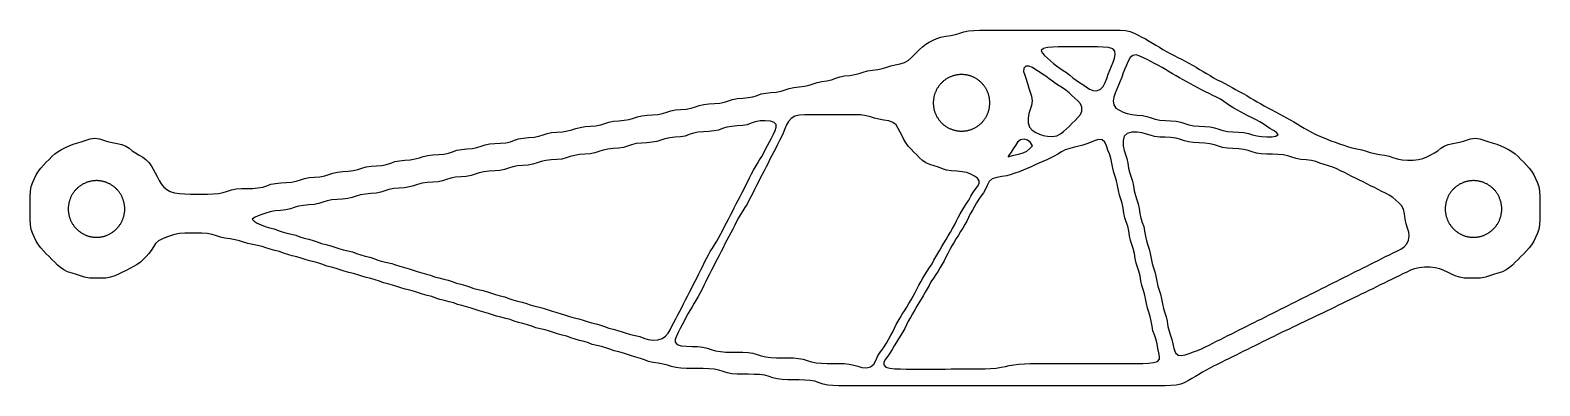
# Model space of a CAD drawing. Header units: millimetres. Extents: x 2.2 to 87.8, y 0 to 20.1.
import ezdxf

# ---------------------------------------------------------------- set-up
doc = ezdxf.new("R2010")
doc.units = ezdxf.units.MM

msp = doc.modelspace()

# ---------------------------------------------------------------- linework, layer by layer
for points in [[(87.753, 9.417), (87.737, 9.11), (87.691, 8.836), (87.614, 8.601), (87.516, 8.387), (87.409, 8.174), (87.289, 7.972), (87.152, 7.792), (87, 7.627), (86.842, 7.467), (86.682, 7.307), (86.523, 7.147), (86.363, 6.988), (86.203, 6.829), (86.038, 6.679), (85.855, 6.549), (85.634, 6.45), (85.383, 6.373), (85.137, 6.298), (84.911, 6.214), (84.675, 6.138), (84.4, 6.093), (84.094, 6.077), (83.778, 6.077), (83.472, 6.093), (83.198, 6.138), (82.963, 6.216), (82.749, 6.314), (82.534, 6.418), (82.32, 6.523), (82.096, 6.613), (81.837, 6.673), (81.539, 6.702), (81.226, 6.703), (80.927, 6.677), (80.665, 6.618), (80.438, 6.531), (80.221, 6.431), (80.001, 6.328), (79.786, 6.225), (79.572, 6.121), (79.356, 6.016), (79.143, 5.911), (78.93, 5.805), (78.714, 5.701), (78.5, 5.595), (78.288, 5.49), (78.071, 5.386), (77.857, 5.281), (77.644, 5.176), (77.428, 5.071), (77.213, 4.966), (77.001, 4.862), (76.784, 4.757), (76.569, 4.653), (76.356, 4.549), (76.139, 4.444), (75.923, 4.34), (75.71, 4.237), (75.492, 4.133), (75.276, 4.029), (75.063, 3.927), (74.844, 3.823), (74.626, 3.721), (74.416, 3.621), (74.199, 3.52), (73.979, 3.416), (73.766, 3.314), (73.55, 3.21), (73.331, 3.106), (73.118, 3.003), (72.903, 2.898), (72.686, 2.794), (72.474, 2.689), (72.259, 2.583), (72.044, 2.478), (71.832, 2.373), (71.618, 2.267), (71.403, 2.161), (71.192, 2.055), (70.978, 1.949), (70.764, 1.843), (70.552, 1.737), (70.339, 1.631), (70.124, 1.526), (69.912, 1.42), (69.698, 1.314), (69.483, 1.209), (69.271, 1.102), (69.06, 0.994), (68.849, 0.884), (68.643, 0.767), (68.443, 0.643), (68.247, 0.526), (68.051, 0.418), (67.848, 0.305), (67.64, 0.189), (67.416, 0.091), (67.156, 0.032), (66.858, 0.007), (66.543, 0.001), (66.223, 0), (65.904, 0), (65.585, 0), (65.266, 0), (64.947, 0), (64.628, 0), (64.309, 0), (63.989, 0), (63.67, 0), (63.351, 0), (63.032, 0), (62.713, 0), (62.394, 0), (62.074, 0), (61.755, 0), (61.436, 0), (61.117, 0), (60.798, 0), (60.479, 0), (60.16, 0), (59.84, 0), (59.521, 0), (59.202, 0), (58.883, 0), (58.564, 0), (58.245, 0), (57.926, 0), (57.606, 0), (57.287, 0), (56.968, 0), (56.649, 0), (56.33, 0), (56.011, 0), (55.691, 0), (55.372, 0), (55.053, 0), (54.734, 0), (54.415, 0), (54.096, 0), (53.777, 0), (53.457, 0), (53.138, 0), (52.819, 0), (52.5, 0), (52.181, 0), (51.862, 0), (51.543, 0), (51.223, 0), (50.904, 0), (50.585, 0), (50.266, 0), (49.947, 0), (49.628, 0), (49.309, 0), (48.989, 0), (48.67, 0), (48.351, 0), (48.032, 0.002), (47.716, 0.01), (47.418, 0.037), (47.158, 0.093), (46.93, 0.173), (46.694, 0.251), (46.421, 0.303), (46.115, 0.324), (45.798, 0.329), (45.479, 0.33), (45.16, 0.332), (44.848, 0.347), (44.562, 0.387), (44.32, 0.451), (44.098, 0.526), (43.85, 0.59), (43.559, 0.63), (43.245, 0.645), (42.926, 0.649), (42.606, 0.649), (42.29, 0.655), (41.99, 0.677), (41.725, 0.728), (41.495, 0.805), (41.261, 0.884), (40.992, 0.938), (40.689, 0.961), (40.372, 0.967), (40.053, 0.968), (39.734, 0.968), (39.415, 0.973), (39.103, 0.99), (38.816, 1.031), (38.573, 1.092), (38.352, 1.162), (38.105, 1.226), (37.818, 1.277), (37.527, 1.322), (37.272, 1.381), (37.046, 1.459), (36.811, 1.54), (36.554, 1.613), (36.304, 1.686), (36.077, 1.767), (35.843, 1.848), (35.583, 1.916), (35.321, 1.983), (35.086, 2.062), (34.859, 2.145), (34.606, 2.215), (34.334, 2.275), (34.084, 2.341), (33.86, 2.419), (33.623, 2.497), (33.361, 2.566), (33.105, 2.635), (32.874, 2.717), (32.643, 2.8), (32.384, 2.87), (32.118, 2.935), (31.88, 3.008), (31.657, 3.086), (31.409, 3.157), (31.137, 3.218), (30.881, 3.285), (30.653, 3.365), (30.419, 3.445), (30.158, 3.513), (29.897, 3.58), (29.663, 3.659), (29.435, 3.742), (29.181, 3.813), (28.909, 3.873), (28.66, 3.939), (28.437, 4.017), (28.199, 4.094), (27.936, 4.162), (27.68, 4.232), (27.45, 4.314), (27.218, 4.396), (26.959, 4.466), (26.694, 4.531), (26.456, 4.605), (26.232, 4.684), (25.984, 4.754), (25.712, 4.815), (25.456, 4.881), (25.228, 4.961), (24.994, 5.041), (24.734, 5.109), (24.474, 5.177), (24.24, 5.257), (24.012, 5.34), (23.756, 5.41), (23.484, 5.471), (23.236, 5.537), (23.013, 5.614), (22.775, 5.691), (22.511, 5.759), (22.255, 5.828), (22.025, 5.91), (21.793, 5.992), (21.533, 6.062), (21.268, 6.127), (21.03, 6.201), (20.807, 6.279), (20.558, 6.349), (20.286, 6.411), (20.031, 6.477), (19.803, 6.557), (19.569, 6.637), (19.309, 6.706), (19.049, 6.773), (18.816, 6.854), (18.587, 6.937), (18.331, 7.007), (18.059, 7.067), (17.811, 7.133), (17.588, 7.21), (17.35, 7.286), (17.086, 7.354), (16.83, 7.424), (16.599, 7.506), (16.367, 7.588), (16.106, 7.657), (15.838, 7.721), (15.599, 7.792), (15.377, 7.868), (15.129, 7.935), (14.847, 7.989), (14.571, 8.047), (14.332, 8.119), (14.108, 8.197), (13.854, 8.261), (13.564, 8.305), (13.273, 8.347), (13.019, 8.405), (12.794, 8.481), (12.555, 8.554), (12.276, 8.603), (11.967, 8.623), (11.649, 8.627), (11.33, 8.627), (11.012, 8.623), (10.703, 8.603), (10.423, 8.554), (10.185, 8.48), (9.963, 8.395), (9.734, 8.307), (9.518, 8.199), (9.349, 8.045), (9.22, 7.851), (9.098, 7.652), (8.961, 7.473), (8.809, 7.308), (8.649, 7.149), (8.485, 6.997), (8.305, 6.86), (8.103, 6.74), (7.89, 6.632), (7.679, 6.525), (7.466, 6.418), (7.251, 6.314), (7.037, 6.216), (6.802, 6.138), (6.528, 6.093), (6.222, 6.077), (5.906, 6.077), (5.6, 6.093), (5.325, 6.138), (5.089, 6.214), (4.863, 6.298), (4.617, 6.373), (4.366, 6.45), (4.145, 6.549), (3.962, 6.679), (3.797, 6.829), (3.637, 6.988), (3.477, 7.147), (3.318, 7.307), (3.158, 7.467), (3, 7.627), (2.848, 7.792), (2.711, 7.972), (2.591, 8.174), (2.484, 8.387), (2.386, 8.601), (2.309, 8.836), (2.263, 9.11), (2.247, 9.417), (2.244, 9.734), (2.244, 10.053), (2.244, 10.372), (2.247, 10.69), (2.263, 10.996), (2.309, 11.27), (2.386, 11.505), (2.484, 11.72), (2.591, 11.932), (2.711, 12.135), (2.848, 12.315), (3, 12.479), (3.158, 12.64), (3.318, 12.799), (3.478, 12.958), (3.643, 13.109), (3.823, 13.247), (4.025, 13.367), (4.238, 13.474), (4.452, 13.572), (4.684, 13.659), (4.936, 13.733), (5.182, 13.809), (5.408, 13.893), (5.643, 13.965), (5.904, 13.994), (6.166, 13.965), (6.4, 13.893), (6.628, 13.812), (6.885, 13.749), (7.169, 13.704), (7.439, 13.648), (7.663, 13.556), (7.848, 13.43), (8.023, 13.292), (8.215, 13.165), (8.423, 13.049), (8.624, 12.927), (8.803, 12.789), (8.959, 12.632), (9.098, 12.454), (9.218, 12.252), (9.326, 12.039), (9.432, 11.828), (9.542, 11.616), (9.664, 11.412), (9.81, 11.236), (9.982, 11.098), (10.18, 10.991), (10.417, 10.912), (10.7, 10.864), (11.011, 10.845), (11.33, 10.841), (11.649, 10.841), (11.968, 10.841), (12.287, 10.841), (12.604, 10.847), (12.908, 10.87), (13.178, 10.923), (13.412, 11.002), (13.642, 11.079), (13.905, 11.13), (14.205, 11.153), (14.521, 11.159), (14.839, 11.165), (15.145, 11.187), (15.419, 11.238), (15.655, 11.315), (15.882, 11.392), (16.142, 11.445), (16.439, 11.471), (16.753, 11.486), (17.053, 11.513), (17.317, 11.569), (17.548, 11.65), (17.781, 11.727), (18.05, 11.776), (18.351, 11.799), (18.654, 11.825), (18.928, 11.877), (19.163, 11.955), (19.391, 12.032), (19.652, 12.085), (19.95, 12.112), (20.262, 12.132), (20.555, 12.169), (20.807, 12.232), (21.031, 12.309), (21.271, 12.377), (21.553, 12.419), (21.86, 12.44), (22.163, 12.465), (22.434, 12.518), (22.668, 12.597), (22.898, 12.675), (23.161, 12.726), (23.46, 12.753), (23.767, 12.778), (24.049, 12.826), (24.29, 12.897), (24.513, 12.972), (24.764, 13.03), (25.057, 13.062), (25.37, 13.079), (25.673, 13.105), (25.941, 13.159), (26.174, 13.239), (26.405, 13.316), (26.67, 13.367), (26.97, 13.393), (27.275, 13.418), (27.553, 13.468), (27.791, 13.543), (28.016, 13.619), (28.272, 13.674), (28.568, 13.703), (28.88, 13.719), (29.181, 13.747), (29.445, 13.803), (29.676, 13.884), (29.909, 13.96), (30.178, 14.009), (30.479, 14.033), (30.783, 14.058), (31.057, 14.11), (31.294, 14.187), (31.521, 14.264), (31.78, 14.317), (32.078, 14.346), (32.389, 14.369), (32.681, 14.409), (32.929, 14.473), (33.151, 14.548), (33.393, 14.613), (33.678, 14.653), (33.988, 14.674), (34.292, 14.698), (34.564, 14.751), (34.799, 14.829), (35.028, 14.906), (35.289, 14.959), (35.588, 14.986), (35.896, 15.012), (36.181, 15.058), (36.422, 15.128), (36.644, 15.202), (36.893, 15.261), (37.185, 15.295), (37.498, 15.313), (37.801, 15.338), (38.07, 15.392), (38.304, 15.471), (38.534, 15.549), (38.798, 15.6), (39.097, 15.626), (39.403, 15.652), (39.683, 15.701), (39.922, 15.774), (40.146, 15.85), (40.401, 15.906), (40.695, 15.937), (41.008, 15.955), (41.307, 15.984), (41.569, 16.041), (41.799, 16.121), (42.033, 16.197), (42.304, 16.244), (42.607, 16.268), (42.909, 16.294), (43.182, 16.346), (43.417, 16.424), (43.645, 16.501), (43.907, 16.554), (44.203, 16.583), (44.505, 16.612), (44.778, 16.665), (45.013, 16.743), (45.242, 16.82), (45.503, 16.873), (45.799, 16.903), (46.097, 16.935), (46.364, 16.991), (46.596, 17.071), (46.828, 17.149), (47.092, 17.205), (47.377, 17.249), (47.642, 17.308), (47.874, 17.389), (48.106, 17.467), (48.372, 17.52), (48.668, 17.556), (48.956, 17.602), (49.204, 17.667), (49.425, 17.741), (49.668, 17.806), (49.952, 17.85), (50.252, 17.886), (50.526, 17.939), (50.763, 18.016), (50.99, 18.094), (51.245, 18.156), (51.52, 18.212), (51.77, 18.289), (51.974, 18.402), (52.146, 18.547), (52.307, 18.704), (52.467, 18.863), (52.627, 19.022), (52.792, 19.173), (52.972, 19.311), (53.174, 19.43), (53.387, 19.537), (53.601, 19.635), (53.836, 19.713), (54.108, 19.764), (54.398, 19.803), (54.666, 19.859), (54.9, 19.94), (55.13, 20.021), (55.394, 20.075), (55.694, 20.099), (56.011, 20.106), (56.33, 20.106), (56.649, 20.106), (56.968, 20.106), (57.287, 20.106), (57.606, 20.106), (57.926, 20.106), (58.245, 20.106), (58.564, 20.106), (58.883, 20.106), (59.202, 20.106), (59.521, 20.106), (59.84, 20.106), (60.16, 20.106), (60.479, 20.106), (60.798, 20.106), (61.117, 20.106), (61.436, 20.106), (61.755, 20.106), (62.074, 20.106), (62.394, 20.106), (62.713, 20.106), (63.032, 20.106), (63.351, 20.106), (63.67, 20.106), (63.987, 20.103), (64.288, 20.085), (64.555, 20.031), (64.784, 19.938), (64.998, 19.828), (65.213, 19.722), (65.423, 19.614), (65.625, 19.497), (65.821, 19.38), (66.013, 19.265), (66.209, 19.145), (66.41, 19.02), (66.615, 18.904), (66.826, 18.794), (67.037, 18.684), (67.245, 18.573), (67.453, 18.463), (67.66, 18.35), (67.868, 18.237), (68.075, 18.125), (68.281, 18.01), (68.486, 17.891), (68.685, 17.775), (68.879, 17.664), (69.076, 17.546), (69.279, 17.424), (69.487, 17.308), (69.7, 17.198), (69.911, 17.088), (70.116, 16.976), (70.321, 16.864), (70.526, 16.75), (70.735, 16.637), (70.945, 16.526), (71.152, 16.411), (71.356, 16.292), (71.554, 16.176), (71.748, 16.066), (71.946, 15.949), (72.151, 15.827), (72.358, 15.711), (72.57, 15.601), (72.78, 15.491), (72.989, 15.382), (73.198, 15.272), (73.407, 15.158), (73.612, 15.042), (73.814, 14.928), (74.013, 14.811), (74.21, 14.687), (74.406, 14.564), (74.607, 14.45), (74.818, 14.34), (75.031, 14.232), (75.248, 14.13), (75.477, 14.035), (75.704, 13.944), (75.924, 13.855), (76.159, 13.767), (76.411, 13.682), (76.647, 13.602), (76.866, 13.525), (77.109, 13.456), (77.392, 13.398), (77.673, 13.341), (77.916, 13.274), (78.137, 13.199), (78.384, 13.133), (78.671, 13.083), (78.961, 13.037), (79.215, 12.978), (79.439, 12.902), (79.678, 12.828), (79.958, 12.78), (80.267, 12.761), (80.582, 12.766), (80.879, 12.795), (81.138, 12.855), (81.362, 12.945), (81.576, 13.051), (81.785, 13.165), (81.977, 13.292), (82.152, 13.43), (82.337, 13.556), (82.561, 13.648), (82.831, 13.704), (83.115, 13.749), (83.372, 13.812), (83.6, 13.893), (83.834, 13.965), (84.096, 13.994), (84.357, 13.965), (84.592, 13.893), (84.818, 13.809), (85.064, 13.733), (85.316, 13.659), (85.548, 13.572), (85.762, 13.474), (85.975, 13.367), (86.177, 13.247), (86.357, 13.109), (86.522, 12.958), (86.682, 12.799), (86.842, 12.64), (87, 12.479), (87.152, 12.315), (87.289, 12.135), (87.409, 11.932), (87.516, 11.72), (87.614, 11.505), (87.691, 11.27), (87.737, 10.996), (87.753, 10.69), (87.756, 10.372), (87.756, 10.053), (87.756, 9.734)], [(61.755, 19.159), (61.436, 19.159), (61.117, 19.159), (60.798, 19.159), (60.479, 19.159), (60.162, 19.156), (59.865, 19.137), (59.634, 19.078), (59.511, 18.969), (59.566, 18.823), (59.695, 18.674), (59.86, 18.526), (60.031, 18.376), (60.203, 18.227), (60.377, 18.088), (60.561, 17.961), (60.755, 17.837), (60.948, 17.707), (61.132, 17.566), (61.312, 17.421), (61.494, 17.282), (61.678, 17.154), (61.862, 17.032), (62.051, 16.905), (62.248, 16.779), (62.456, 16.691), (62.67, 16.685), (62.866, 16.773), (63.024, 16.933), (63.143, 17.144), (63.233, 17.385), (63.311, 17.621), (63.397, 17.841), (63.491, 18.066), (63.582, 18.301), (63.661, 18.523), (63.711, 18.729), (63.691, 18.916), (63.561, 19.055), (63.326, 19.129), (63.029, 19.154), (62.713, 19.159), (62.394, 19.159), (62.074, 19.159)], [(60.727, 16.845), (60.527, 16.964), (60.33, 17.086), (60.145, 17.221), (59.965, 17.363), (59.78, 17.5), (59.592, 17.625), (59.403, 17.746), (59.211, 17.873), (59.015, 17.995), (58.818, 18.076), (58.638, 18.069), (58.526, 17.957), (58.515, 17.776), (58.577, 17.568), (58.659, 17.338), (58.733, 17.085), (58.809, 16.839), (58.893, 16.613), (58.965, 16.379), (58.994, 16.117), (58.965, 15.856), (58.893, 15.621), (58.814, 15.393), (58.767, 15.139), (58.778, 14.869), (58.854, 14.633), (59.001, 14.455), (59.201, 14.328), (59.416, 14.234), (59.631, 14.161), (59.872, 14.107), (60.139, 14.094), (60.389, 14.14), (60.599, 14.241), (60.781, 14.377), (60.951, 14.528), (61.112, 14.686), (61.27, 14.848), (61.428, 15.008), (61.586, 15.166), (61.729, 15.335), (61.82, 15.533), (61.821, 15.748), (61.73, 15.945), (61.584, 16.11), (61.42, 16.261), (61.255, 16.415), (61.089, 16.57), (60.916, 16.716)], [(71.682, 15.035), (71.471, 15.144), (71.263, 15.253), (71.054, 15.362), (70.845, 15.475), (70.638, 15.587), (70.431, 15.699), (70.233, 15.818), (70.045, 15.949), (69.858, 16.081), (69.66, 16.201), (69.448, 16.312), (69.236, 16.419), (69.025, 16.525), (68.811, 16.632), (68.599, 16.74), (68.391, 16.849), (68.182, 16.959), (67.974, 17.071), (67.767, 17.184), (67.559, 17.296), (67.353, 17.411), (67.148, 17.53), (66.949, 17.645), (66.755, 17.758), (66.559, 17.878), (66.358, 18.001), (66.151, 18.118), (65.938, 18.227), (65.726, 18.335), (65.517, 18.443), (65.308, 18.55), (65.099, 18.648), (64.895, 18.707), (64.704, 18.684), (64.546, 18.558), (64.43, 18.355), (64.34, 18.133), (64.254, 17.917), (64.163, 17.69), (64.073, 17.452), (63.985, 17.224), (63.893, 17), (63.799, 16.767), (63.711, 16.542), (63.634, 16.328), (63.589, 16.102), (63.618, 15.879), (63.746, 15.701), (63.94, 15.578), (64.153, 15.479), (64.382, 15.396), (64.648, 15.34), (64.946, 15.308), (65.242, 15.278), (65.504, 15.225), (65.733, 15.148), (65.968, 15.07), (66.24, 15.017), (66.544, 14.994), (66.859, 14.982), (67.157, 14.958), (67.419, 14.906), (67.647, 14.828), (67.882, 14.75), (68.155, 14.698), (68.459, 14.675), (68.774, 14.664), (69.074, 14.641), (69.337, 14.59), (69.567, 14.512), (69.801, 14.433), (70.071, 14.38), (70.374, 14.357), (70.689, 14.346), (70.99, 14.324), (71.255, 14.274), (71.486, 14.199), (71.719, 14.129), (71.987, 14.09), (72.287, 14.078), (72.582, 14.084), (72.809, 14.124), (72.929, 14.21), (72.833, 14.322), (72.665, 14.432), (72.471, 14.545), (72.282, 14.673), (72.093, 14.805), (71.894, 14.925)], [(56.596, 16.118), (56.592, 16.157), (56.588, 16.196), (56.583, 16.235), (56.576, 16.274), (56.569, 16.312), (56.561, 16.351), (56.552, 16.389), (56.542, 16.427), (56.531, 16.464), (56.519, 16.502), (56.506, 16.539), (56.493, 16.576), (56.478, 16.612), (56.463, 16.648), (56.446, 16.684), (56.429, 16.719), (56.411, 16.754), (56.392, 16.789), (56.372, 16.823), (56.352, 16.856), (56.33, 16.889), (56.308, 16.921), (56.285, 16.953), (56.261, 16.984), (56.237, 17.015), (56.212, 17.045), (56.186, 17.074), (56.159, 17.103), (56.131, 17.131), (56.103, 17.159), (56.074, 17.186), (56.045, 17.212), (56.015, 17.237), (55.984, 17.261), (55.953, 17.285), (55.921, 17.308), (55.889, 17.33), (55.856, 17.352), (55.823, 17.372), (55.789, 17.392), (55.754, 17.411), (55.719, 17.429), (55.684, 17.446), (55.648, 17.463), (55.612, 17.478), (55.576, 17.493), (55.539, 17.506), (55.502, 17.519), (55.464, 17.531), (55.427, 17.542), (55.389, 17.552), (55.351, 17.561), (55.312, 17.569), (55.274, 17.576), (55.235, 17.583), (55.196, 17.588), (55.157, 17.592), (55.118, 17.596), (55.079, 17.598), (55.039, 17.6), (55, 17.6), (54.961, 17.6), (54.921, 17.598), (54.882, 17.596), (54.843, 17.592), (54.804, 17.588), (54.765, 17.583), (54.726, 17.576), (54.688, 17.569), (54.649, 17.561), (54.611, 17.552), (54.573, 17.542), (54.536, 17.531), (54.498, 17.519), (54.461, 17.506), (54.424, 17.493), (54.388, 17.478), (54.352, 17.463), (54.316, 17.446), (54.281, 17.429), (54.246, 17.411), (54.211, 17.392), (54.177, 17.372), (54.144, 17.352), (54.111, 17.33), (54.079, 17.308), (54.047, 17.285), (54.016, 17.261), (53.985, 17.237), (53.955, 17.212), (53.926, 17.186), (53.897, 17.159), (53.869, 17.131), (53.841, 17.103), (53.814, 17.074), (53.788, 17.045), (53.763, 17.015), (53.739, 16.984), (53.715, 16.953), (53.692, 16.921), (53.67, 16.889), (53.648, 16.856), (53.628, 16.823), (53.608, 16.789), (53.589, 16.754), (53.571, 16.719), (53.554, 16.684), (53.537, 16.648), (53.522, 16.612), (53.507, 16.576), (53.494, 16.539), (53.481, 16.502), (53.469, 16.464), (53.458, 16.427), (53.448, 16.389), (53.439, 16.351), (53.431, 16.312), (53.424, 16.274), (53.417, 16.235), (53.412, 16.196), (53.408, 16.157), (53.404, 16.118), (53.402, 16.079), (53.4, 16.039), (53.4, 16), (53.4, 15.961), (53.402, 15.921), (53.404, 15.882), (53.408, 15.843), (53.412, 15.804), (53.417, 15.765), (53.424, 15.726), (53.431, 15.688), (53.439, 15.649), (53.448, 15.611), (53.458, 15.573), (53.469, 15.536), (53.481, 15.498), (53.494, 15.461), (53.507, 15.424), (53.522, 15.388), (53.537, 15.352), (53.554, 15.316), (53.571, 15.281), (53.589, 15.246), (53.608, 15.211), (53.628, 15.177), (53.648, 15.144), (53.67, 15.111), (53.692, 15.079), (53.715, 15.047), (53.739, 15.016), (53.763, 14.985), (53.788, 14.955), (53.814, 14.926), (53.841, 14.897), (53.869, 14.869), (53.897, 14.841), (53.926, 14.814), (53.955, 14.788), (53.985, 14.763), (54.016, 14.739), (54.047, 14.715), (54.079, 14.692), (54.111, 14.67), (54.144, 14.648), (54.177, 14.628), (54.211, 14.608), (54.246, 14.589), (54.281, 14.571), (54.316, 14.554), (54.352, 14.537), (54.388, 14.522), (54.424, 14.507), (54.461, 14.494), (54.498, 14.481), (54.536, 14.469), (54.573, 14.458), (54.611, 14.448), (54.649, 14.439), (54.688, 14.431), (54.726, 14.424), (54.765, 14.417), (54.804, 14.412), (54.843, 14.408), (54.882, 14.404), (54.921, 14.402), (54.961, 14.4), (55, 14.4), (55.039, 14.4), (55.079, 14.402), (55.118, 14.404), (55.157, 14.408), (55.196, 14.412), (55.235, 14.417), (55.274, 14.424), (55.312, 14.431), (55.351, 14.439), (55.389, 14.448), (55.427, 14.458), (55.464, 14.469), (55.502, 14.481), (55.539, 14.494), (55.576, 14.507), (55.612, 14.522), (55.648, 14.537), (55.684, 14.554), (55.719, 14.571), (55.754, 14.589), (55.789, 14.608), (55.823, 14.628), (55.856, 14.648), (55.889, 14.67), (55.921, 14.692), (55.953, 14.715), (55.984, 14.739), (56.015, 14.763), (56.045, 14.788), (56.074, 14.814), (56.103, 14.841), (56.131, 14.869), (56.159, 14.897), (56.186, 14.926), (56.212, 14.955), (56.237, 14.985), (56.261, 15.016), (56.285, 15.047), (56.308, 15.079), (56.33, 15.111), (56.352, 15.144), (56.372, 15.177), (56.392, 15.211), (56.411, 15.246), (56.429, 15.281), (56.446, 15.316), (56.463, 15.352), (56.478, 15.388), (56.493, 15.424), (56.506, 15.461), (56.519, 15.498), (56.531, 15.536), (56.542, 15.573), (56.552, 15.611), (56.561, 15.649), (56.569, 15.688), (56.576, 15.726), (56.583, 15.765), (56.588, 15.804), (56.592, 15.843), (56.596, 15.882), (56.598, 15.921), (56.6, 15.961), (56.6, 16), (56.6, 16.039), (56.598, 16.079)], [(42.853, 14.766), (42.586, 14.717), (42.286, 14.692), (41.981, 14.666), (41.705, 14.616), (41.467, 14.54), (41.241, 14.464), (40.984, 14.409), (40.688, 14.381), (40.375, 14.366), (40.074, 14.339), (39.81, 14.283), (39.579, 14.202), (39.346, 14.125), (39.077, 14.076), (38.776, 14.052), (38.473, 14.026), (38.2, 13.974), (37.964, 13.897), (37.736, 13.819), (37.476, 13.767), (37.178, 13.741), (36.865, 13.724), (36.569, 13.692), (36.311, 13.632), (36.084, 13.552), (35.847, 13.478), (35.571, 13.433), (35.267, 13.411), (34.964, 13.386), (34.694, 13.332), (34.46, 13.254), (34.23, 13.176), (33.967, 13.125), (33.668, 13.098), (33.359, 13.073), (33.075, 13.027), (32.834, 12.957), (32.611, 12.882), (32.362, 12.824), (32.07, 12.79), (31.758, 12.772), (31.455, 12.746), (31.186, 12.692), (30.954, 12.612), (30.723, 12.535), (30.458, 12.484), (30.158, 12.458), (29.853, 12.433), (29.574, 12.383), (29.336, 12.309), (29.111, 12.233), (28.855, 12.177), (28.56, 12.148), (28.247, 12.132), (27.946, 12.106), (27.681, 12.05), (27.45, 11.969), (27.217, 11.892), (26.949, 11.843), (26.648, 11.818), (26.345, 11.793), (26.07, 11.741), (25.834, 11.664), (25.607, 11.587), (25.347, 11.534), (25.05, 11.506), (24.738, 11.487), (24.443, 11.451), (24.19, 11.389), (23.965, 11.311), (23.726, 11.241), (23.446, 11.198), (23.139, 11.177), (22.836, 11.152), (22.564, 11.1), (22.33, 11.022), (22.1, 10.944), (21.839, 10.892), (21.54, 10.865), (21.232, 10.84), (20.947, 10.793), (20.705, 10.723), (20.483, 10.649), (20.234, 10.59), (19.942, 10.556), (19.63, 10.538), (19.327, 10.513), (19.057, 10.459), (18.824, 10.38), (18.594, 10.302), (18.329, 10.251), (18.03, 10.225), (17.724, 10.199), (17.445, 10.15), (17.206, 10.077), (16.981, 10.001), (16.727, 9.944), (16.432, 9.912), (16.123, 9.884), (15.836, 9.838), (15.592, 9.77), (15.374, 9.692), (15.149, 9.61), (14.947, 9.518), (14.817, 9.413), (14.932, 9.302), (15.11, 9.197), (15.321, 9.097), (15.549, 9.01), (15.803, 8.938), (16.061, 8.869), (16.295, 8.788), (16.523, 8.705), (16.777, 8.635), (17.049, 8.575), (17.298, 8.509), (17.522, 8.431), (17.759, 8.354), (18.022, 8.286), (18.279, 8.216), (18.509, 8.135), (18.741, 8.052), (19, 7.981), (19.266, 7.917), (19.505, 7.844), (19.727, 7.766), (19.975, 7.696), (20.246, 7.634), (20.502, 7.567), (20.731, 7.487), (20.964, 7.406), (21.223, 7.337), (21.482, 7.269), (21.715, 7.188), (21.944, 7.104), (22.2, 7.035), (22.473, 6.976), (22.722, 6.91), (22.945, 6.834), (23.183, 6.757), (23.447, 6.689), (23.703, 6.62), (23.934, 6.538), (24.165, 6.455), (24.424, 6.385), (24.689, 6.32), (24.927, 6.246), (25.15, 6.167), (25.399, 6.097), (25.671, 6.036), (25.927, 5.97), (26.155, 5.89), (26.389, 5.809), (26.647, 5.74), (26.905, 5.671), (27.138, 5.59), (27.367, 5.506), (27.625, 5.437), (27.898, 5.379), (28.146, 5.313), (28.369, 5.237), (28.607, 5.16), (28.872, 5.093), (29.128, 5.024), (29.359, 4.942), (29.59, 4.859), (29.849, 4.789), (30.112, 4.723), (30.35, 4.648), (30.574, 4.568), (30.824, 4.499), (31.096, 4.439), (31.352, 4.373), (31.58, 4.294), (31.814, 4.213), (32.072, 4.144), (32.329, 4.075), (32.562, 3.993), (32.791, 3.909), (33.05, 3.841), (33.323, 3.782), (33.571, 3.717), (33.794, 3.641), (34.032, 3.564), (34.297, 3.497), (34.554, 3.428), (34.784, 3.346), (35.016, 3.263), (35.273, 3.193), (35.536, 3.127), (35.773, 3.05), (35.997, 2.97), (36.249, 2.902), (36.522, 2.844), (36.779, 2.779), (37.008, 2.7), (37.243, 2.624), (37.513, 2.582), (37.796, 2.593), (38.047, 2.666), (38.238, 2.798), (38.375, 2.97), (38.489, 3.165), (38.599, 3.373), (38.709, 3.583), (38.818, 3.79), (38.928, 4.002), (39.038, 4.215), (39.147, 4.425), (39.255, 4.641), (39.365, 4.859), (39.48, 5.072), (39.595, 5.285), (39.701, 5.498), (39.805, 5.707), (39.914, 5.918), (40.022, 6.129), (40.128, 6.337), (40.235, 6.552), (40.338, 6.771), (40.443, 6.983), (40.554, 7.194), (40.662, 7.4), (40.77, 7.593), (40.889, 7.782), (41.015, 7.978), (41.137, 8.18), (41.252, 8.381), (41.362, 8.584), (41.472, 8.795), (41.581, 9.007), (41.69, 9.215), (41.799, 9.427), (41.91, 9.64), (42.019, 9.85), (42.127, 10.066), (42.236, 10.286), (42.352, 10.499), (42.468, 10.711), (42.575, 10.922), (42.678, 11.13), (42.785, 11.343), (42.891, 11.557), (42.998, 11.767), (43.11, 11.979), (43.216, 12.188), (43.323, 12.384), (43.44, 12.577), (43.56, 12.774), (43.679, 12.975), (43.793, 13.178), (43.903, 13.382), (44.012, 13.591), (44.123, 13.801), (44.232, 14.009), (44.34, 14.223), (44.44, 14.434), (44.506, 14.623), (44.501, 14.777), (44.39, 14.892), (44.17, 14.964), (43.882, 14.991), (43.584, 14.978), (43.317, 14.924), (43.084, 14.844)], [(54.43, 12.156), (54.155, 12.202), (53.919, 12.277), (53.693, 12.361), (53.447, 12.437), (53.196, 12.514), (52.975, 12.613), (52.792, 12.743), (52.627, 12.893), (52.467, 13.052), (52.307, 13.211), (52.149, 13.372), (51.997, 13.537), (51.86, 13.716), (51.74, 13.919), (51.632, 14.132), (51.525, 14.343), (51.416, 14.553), (51.29, 14.748), (51.117, 14.893), (50.876, 14.975), (50.59, 15.02), (50.309, 15.068), (50.067, 15.135), (49.845, 15.211), (49.596, 15.275), (49.304, 15.313), (48.989, 15.327), (48.67, 15.33), (48.351, 15.33), (48.032, 15.33), (47.713, 15.33), (47.394, 15.33), (47.074, 15.33), (46.755, 15.33), (46.436, 15.329), (46.119, 15.326), (45.817, 15.306), (45.551, 15.242), (45.345, 15.121), (45.199, 14.954), (45.092, 14.751), (44.999, 14.522), (44.905, 14.292), (44.803, 14.075), (44.693, 13.863), (44.583, 13.653), (44.475, 13.446), (44.365, 13.233), (44.255, 13.02), (44.146, 12.81), (44.038, 12.594), (43.93, 12.375), (43.816, 12.163), (43.701, 11.951), (43.595, 11.739), (43.492, 11.53), (43.385, 11.317), (43.279, 11.102), (43.173, 10.892), (43.061, 10.68), (42.954, 10.472), (42.848, 10.277), (42.729, 10.087), (42.605, 9.891), (42.483, 9.69), (42.368, 9.489), (42.258, 9.286), (42.149, 9.076), (42.038, 8.864), (41.93, 8.656), (41.82, 8.444), (41.709, 8.231), (41.6, 8.022), (41.493, 7.806), (41.383, 7.586), (41.266, 7.373), (41.15, 7.161), (41.044, 6.948), (40.941, 6.739), (40.831, 6.528), (40.723, 6.318), (40.616, 6.11), (40.509, 5.894), (40.407, 5.676), (40.301, 5.464), (40.19, 5.253), (40.082, 5.047), (39.974, 4.853), (39.856, 4.663), (39.733, 4.466), (39.612, 4.264), (39.498, 4.062), (39.388, 3.858), (39.279, 3.648), (39.168, 3.437), (39.059, 3.229), (38.95, 3.017), (38.848, 2.808), (38.778, 2.619), (38.781, 2.456), (38.897, 2.333), (39.124, 2.261), (39.418, 2.232), (39.734, 2.223), (40.049, 2.211), (40.343, 2.181), (40.596, 2.124), (40.82, 2.049), (41.059, 1.976), (41.34, 1.929), (41.65, 1.909), (41.968, 1.905), (42.287, 1.904), (42.605, 1.9), (42.911, 1.882), (43.186, 1.837), (43.423, 1.766), (43.65, 1.689), (43.908, 1.63), (44.206, 1.598), (44.521, 1.587), (44.84, 1.585), (45.16, 1.584), (45.475, 1.576), (45.773, 1.551), (46.032, 1.497), (46.259, 1.421), (46.496, 1.345), (46.77, 1.294), (47.076, 1.272), (47.394, 1.267), (47.713, 1.266), (48.032, 1.265), (48.347, 1.256), (48.643, 1.228), (48.9, 1.173), (49.126, 1.099), (49.36, 1.033), (49.615, 1.014), (49.851, 1.074), (50.027, 1.222), (50.145, 1.433), (50.241, 1.652), (50.351, 1.845), (50.482, 2.02), (50.618, 2.205), (50.742, 2.411), (50.861, 2.623), (50.983, 2.832), (51.102, 3.046), (51.204, 3.258), (51.305, 3.458), (51.417, 3.652), (51.532, 3.848), (51.646, 4.045), (51.768, 4.242), (51.897, 4.442), (52.022, 4.65), (52.141, 4.858), (52.263, 5.064), (52.379, 5.279), (52.48, 5.493), (52.579, 5.694), (52.692, 5.886), (52.806, 6.08), (52.918, 6.278), (53.045, 6.478), (53.191, 6.681), (53.328, 6.889), (53.436, 7.095), (53.536, 7.291), (53.65, 7.482), (53.768, 7.675), (53.885, 7.871), (54.006, 8.068), (54.13, 8.269), (54.25, 8.478), (54.368, 8.689), (54.491, 8.898), (54.611, 9.111), (54.714, 9.322), (54.815, 9.522), (54.928, 9.715), (55.044, 9.91), (55.158, 10.107), (55.279, 10.305), (55.407, 10.505), (55.531, 10.713), (55.649, 10.916), (55.772, 11.101), (55.897, 11.272), (55.992, 11.438), (56.005, 11.597), (55.911, 11.737), (55.739, 11.858), (55.533, 11.965), (55.303, 12.053), (55.035, 12.108), (54.733, 12.134)], [(65.843, 3.11), (65.789, 3.371), (65.746, 3.656), (65.685, 3.924), (65.603, 4.158), (65.525, 4.388), (65.472, 4.648), (65.428, 4.933), (65.367, 5.201), (65.285, 5.436), (65.207, 5.665), (65.154, 5.925), (65.11, 6.21), (65.049, 6.478), (64.966, 6.713), (64.889, 6.942), (64.835, 7.202), (64.792, 7.487), (64.73, 7.755), (64.648, 7.99), (64.57, 8.219), (64.517, 8.479), (64.474, 8.764), (64.413, 9.035), (64.331, 9.271), (64.254, 9.499), (64.2, 9.757), (64.157, 10.044), (64.098, 10.318), (64.018, 10.556), (63.941, 10.782), (63.885, 11.036), (63.839, 11.321), (63.778, 11.594), (63.699, 11.832), (63.622, 12.058), (63.565, 12.313), (63.519, 12.597), (63.459, 12.87), (63.378, 13.108), (63.296, 13.332), (63.219, 13.568), (63.12, 13.785), (62.969, 13.914), (62.779, 13.929), (62.571, 13.864), (62.343, 13.771), (62.1, 13.682), (61.87, 13.607), (61.651, 13.548), (61.406, 13.493), (61.135, 13.426), (60.877, 13.337), (60.653, 13.224), (60.45, 13.099), (60.255, 12.982), (60.054, 12.881), (59.833, 12.786), (59.605, 12.688), (59.386, 12.588), (59.167, 12.488), (58.944, 12.389), (58.725, 12.289), (58.498, 12.194), (58.257, 12.106), (58.024, 12.023), (57.804, 11.944), (57.563, 11.876), (57.282, 11.828), (56.992, 11.782), (56.743, 11.699), (56.565, 11.546), (56.448, 11.334), (56.354, 11.113), (56.246, 10.919), (56.115, 10.744), (55.979, 10.559), (55.854, 10.354), (55.735, 10.142), (55.613, 9.934), (55.494, 9.72), (55.391, 9.508), (55.291, 9.307), (55.179, 9.113), (55.064, 8.918), (54.95, 8.721), (54.828, 8.524), (54.699, 8.324), (54.574, 8.116), (54.454, 7.908), (54.333, 7.702), (54.216, 7.487), (54.116, 7.273), (54.017, 7.072), (53.904, 6.88), (53.79, 6.686), (53.678, 6.488), (53.551, 6.288), (53.404, 6.085), (53.268, 5.877), (53.16, 5.671), (53.059, 5.475), (52.946, 5.284), (52.827, 5.09), (52.711, 4.894), (52.59, 4.698), (52.465, 4.497), (52.345, 4.288), (52.227, 4.077), (52.104, 3.868), (51.985, 3.655), (51.881, 3.444), (51.78, 3.244), (51.668, 3.051), (51.552, 2.855), (51.438, 2.658), (51.317, 2.461), (51.189, 2.26), (51.065, 2.054), (50.946, 1.851), (50.823, 1.666), (50.698, 1.495), (50.607, 1.329), (50.599, 1.177), (50.71, 1.06), (50.934, 0.989), (51.227, 0.957), (51.543, 0.948), (51.862, 0.947), (52.181, 0.947), (52.5, 0.947), (52.819, 0.947), (53.138, 0.947), (53.457, 0.947), (53.777, 0.947), (54.096, 0.947), (54.415, 0.948), (54.734, 0.948), (55.053, 0.948), (55.372, 0.949), (55.691, 0.95), (56.011, 0.952), (56.33, 0.957), (56.648, 0.97), (56.958, 0.999), (57.241, 1.043), (57.481, 1.096), (57.704, 1.146), (57.956, 1.188), (58.249, 1.22), (58.564, 1.241), (58.883, 1.253), (59.202, 1.26), (59.521, 1.264), (59.84, 1.265), (60.16, 1.266), (60.479, 1.266), (60.798, 1.266), (61.117, 1.266), (61.436, 1.266), (61.755, 1.266), (62.074, 1.266), (62.394, 1.266), (62.713, 1.266), (63.032, 1.266), (63.351, 1.266), (63.67, 1.266), (63.989, 1.266), (64.309, 1.266), (64.628, 1.266), (64.947, 1.266), (65.266, 1.268), (65.581, 1.277), (65.872, 1.309), (66.093, 1.381), (66.206, 1.499), (66.219, 1.657), (66.178, 1.856), (66.126, 2.102), (66.072, 2.38), (66.005, 2.646), (65.921, 2.88)], [(57.929, 13.39), (57.802, 13.203), (57.693, 13.053), (57.634, 12.965), (57.65, 12.949), (57.761, 12.987), (57.967, 13.047), (58.229, 13.105), (58.484, 13.172), (58.702, 13.273), (58.877, 13.415), (59.019, 13.578), (58.902, 13.752), (58.741, 13.881), (58.54, 13.942), (58.341, 13.911), (58.179, 13.785), (58.051, 13.594)], [(79.761, 10.354), (79.596, 10.503), (79.423, 10.644), (79.232, 10.772), (79.023, 10.886), (78.811, 10.994), (78.6, 11.1), (78.385, 11.206), (78.172, 11.313), (77.961, 11.419), (77.747, 11.525), (77.534, 11.632), (77.323, 11.738), (77.109, 11.844), (76.896, 11.951), (76.685, 12.057), (76.47, 12.163), (76.256, 12.267), (76.033, 12.36), (75.787, 12.437), (75.535, 12.511), (75.302, 12.595), (75.074, 12.678), (74.815, 12.738), (74.52, 12.77), (74.22, 12.797), (73.949, 12.846), (73.715, 12.922), (73.485, 13.004), (73.222, 13.061), (72.923, 13.087), (72.606, 13.095), (72.288, 13.098), (71.981, 13.114), (71.703, 13.158), (71.464, 13.23), (71.239, 13.309), (70.983, 13.37), (70.688, 13.402), (70.374, 13.416), (70.065, 13.433), (69.787, 13.476), (69.549, 13.548), (69.323, 13.628), (69.068, 13.689), (68.773, 13.721), (68.458, 13.735), (68.146, 13.751), (67.862, 13.792), (67.62, 13.857), (67.398, 13.932), (67.149, 13.996), (66.857, 14.035), (66.543, 14.052), (66.228, 14.068), (65.937, 14.103), (65.689, 14.163), (65.468, 14.237), (65.226, 14.305), (64.941, 14.347), (64.643, 14.345), (64.386, 14.274), (64.215, 14.112), (64.148, 13.864), (64.155, 13.578), (64.209, 13.309), (64.29, 13.075), (64.367, 12.845), (64.421, 12.585), (64.465, 12.301), (64.526, 12.032), (64.608, 11.798), (64.686, 11.569), (64.74, 11.309), (64.783, 11.024), (64.845, 10.756), (64.927, 10.521), (65.005, 10.292), (65.058, 10.031), (65.1, 9.745), (65.16, 9.473), (65.24, 9.236), (65.317, 9.009), (65.372, 8.752), (65.417, 8.467), (65.477, 8.193), (65.556, 7.955), (65.633, 7.729), (65.689, 7.474), (65.735, 7.19), (65.796, 6.916), (65.875, 6.678), (65.952, 6.452), (66.008, 6.198), (66.054, 5.913), (66.115, 5.639), (66.195, 5.401), (66.271, 5.175), (66.328, 4.921), (66.374, 4.637), (66.434, 4.362), (66.514, 4.124), (66.591, 3.899), (66.647, 3.644), (66.694, 3.36), (66.754, 3.085), (66.833, 2.847), (66.91, 2.621), (66.971, 2.369), (67.029, 2.099), (67.12, 1.869), (67.268, 1.734), (67.464, 1.706), (67.675, 1.754), (67.897, 1.832), (68.136, 1.913), (68.374, 1.998), (68.595, 2.094), (68.81, 2.199), (69.025, 2.305), (69.236, 2.411), (69.449, 2.518), (69.663, 2.624), (69.875, 2.73), (70.087, 2.837), (70.302, 2.943), (70.513, 3.049), (70.726, 3.156), (70.94, 3.262), (71.151, 3.368), (71.364, 3.475), (71.578, 3.581), (71.789, 3.687), (72.002, 3.794), (72.217, 3.9), (72.428, 4.007), (72.641, 4.113), (72.855, 4.219), (73.066, 4.326), (73.279, 4.433), (73.493, 4.539), (73.704, 4.645), (73.917, 4.752), (74.132, 4.858), (74.343, 4.964), (74.555, 5.071), (74.77, 5.177), (74.981, 5.283), (75.194, 5.39), (75.408, 5.496), (75.619, 5.602), (75.832, 5.709), (76.046, 5.815), (76.258, 5.921), (76.47, 6.028), (76.685, 6.134), (76.896, 6.241), (77.109, 6.348), (77.323, 6.454), (77.534, 6.56), (77.747, 6.667), (77.961, 6.773), (78.172, 6.879), (78.385, 6.986), (78.6, 7.092), (78.811, 7.198), (79.024, 7.305), (79.238, 7.41), (79.45, 7.513), (79.665, 7.615), (79.881, 7.725), (80.074, 7.858), (80.225, 8.023), (80.325, 8.225), (80.36, 8.458), (80.329, 8.695), (80.255, 8.919), (80.181, 9.155), (80.132, 9.427), (80.095, 9.716), (80.03, 9.978), (79.913, 10.188)], [(7.592, 10.157), (7.588, 10.196), (7.583, 10.235), (7.576, 10.274), (7.569, 10.312), (7.561, 10.351), (7.552, 10.389), (7.542, 10.427), (7.531, 10.464), (7.519, 10.502), (7.506, 10.539), (7.493, 10.576), (7.478, 10.612), (7.463, 10.648), (7.446, 10.684), (7.429, 10.719), (7.411, 10.754), (7.392, 10.789), (7.372, 10.823), (7.352, 10.856), (7.33, 10.889), (7.308, 10.921), (7.285, 10.953), (7.261, 10.984), (7.237, 11.015), (7.212, 11.045), (7.186, 11.074), (7.159, 11.103), (7.131, 11.131), (7.103, 11.159), (7.074, 11.186), (7.045, 11.212), (7.015, 11.237), (6.984, 11.261), (6.953, 11.285), (6.921, 11.308), (6.889, 11.33), (6.856, 11.352), (6.823, 11.372), (6.789, 11.392), (6.754, 11.411), (6.719, 11.429), (6.684, 11.446), (6.648, 11.463), (6.612, 11.478), (6.576, 11.493), (6.539, 11.506), (6.502, 11.519), (6.464, 11.531), (6.427, 11.542), (6.389, 11.552), (6.351, 11.561), (6.312, 11.569), (6.274, 11.576), (6.235, 11.583), (6.196, 11.588), (6.157, 11.592), (6.118, 11.596), (6.079, 11.598), (6.039, 11.6), (6, 11.6), (5.961, 11.6), (5.921, 11.598), (5.882, 11.596), (5.843, 11.592), (5.804, 11.588), (5.765, 11.583), (5.726, 11.576), (5.688, 11.569), (5.649, 11.561), (5.611, 11.552), (5.573, 11.542), (5.536, 11.531), (5.498, 11.519), (5.461, 11.506), (5.424, 11.493), (5.388, 11.478), (5.352, 11.463), (5.316, 11.446), (5.281, 11.429), (5.246, 11.411), (5.211, 11.392), (5.177, 11.372), (5.144, 11.352), (5.111, 11.33), (5.079, 11.308), (5.047, 11.285), (5.016, 11.261), (4.985, 11.237), (4.955, 11.212), (4.926, 11.186), (4.897, 11.159), (4.869, 11.131), (4.841, 11.103), (4.814, 11.074), (4.788, 11.045), (4.763, 11.015), (4.739, 10.984), (4.715, 10.953), (4.692, 10.921), (4.67, 10.889), (4.648, 10.856), (4.628, 10.823), (4.608, 10.789), (4.589, 10.754), (4.571, 10.719), (4.554, 10.684), (4.537, 10.648), (4.522, 10.612), (4.507, 10.576), (4.494, 10.539), (4.481, 10.502), (4.469, 10.464), (4.458, 10.427), (4.448, 10.389), (4.439, 10.351), (4.431, 10.312), (4.424, 10.274), (4.417, 10.235), (4.412, 10.196), (4.408, 10.157), (4.404, 10.118), (4.402, 10.079), (4.4, 10.039), (4.4, 10), (4.4, 9.961), (4.402, 9.921), (4.404, 9.882), (4.408, 9.843), (4.412, 9.804), (4.417, 9.765), (4.424, 9.726), (4.431, 9.688), (4.439, 9.649), (4.448, 9.611), (4.458, 9.573), (4.469, 9.536), (4.481, 9.498), (4.494, 9.461), (4.507, 9.424), (4.522, 9.388), (4.537, 9.352), (4.554, 9.316), (4.571, 9.281), (4.589, 9.246), (4.608, 9.211), (4.628, 9.177), (4.648, 9.144), (4.67, 9.111), (4.692, 9.079), (4.715, 9.047), (4.739, 9.016), (4.763, 8.985), (4.788, 8.955), (4.814, 8.926), (4.841, 8.897), (4.869, 8.869), (4.897, 8.841), (4.926, 8.814), (4.955, 8.788), (4.985, 8.763), (5.016, 8.739), (5.047, 8.715), (5.079, 8.692), (5.111, 8.67), (5.144, 8.648), (5.177, 8.628), (5.211, 8.608), (5.246, 8.589), (5.281, 8.571), (5.316, 8.554), (5.352, 8.537), (5.388, 8.522), (5.424, 8.507), (5.461, 8.494), (5.498, 8.481), (5.536, 8.469), (5.573, 8.458), (5.611, 8.448), (5.649, 8.439), (5.688, 8.431), (5.726, 8.424), (5.765, 8.417), (5.804, 8.412), (5.843, 8.408), (5.882, 8.404), (5.921, 8.402), (5.961, 8.4), (6, 8.4), (6.039, 8.4), (6.079, 8.402), (6.118, 8.404), (6.157, 8.408), (6.196, 8.412), (6.235, 8.417), (6.274, 8.424), (6.312, 8.431), (6.351, 8.439), (6.389, 8.448), (6.427, 8.458), (6.464, 8.469), (6.502, 8.481), (6.539, 8.494), (6.576, 8.507), (6.612, 8.522), (6.648, 8.537), (6.684, 8.554), (6.719, 8.571), (6.754, 8.589), (6.789, 8.608), (6.823, 8.628), (6.856, 8.648), (6.889, 8.67), (6.921, 8.692), (6.953, 8.715), (6.984, 8.739), (7.015, 8.763), (7.045, 8.788), (7.074, 8.814), (7.103, 8.841), (7.131, 8.869), (7.159, 8.897), (7.186, 8.926), (7.212, 8.955), (7.237, 8.985), (7.261, 9.016), (7.285, 9.047), (7.308, 9.079), (7.33, 9.111), (7.352, 9.144), (7.372, 9.177), (7.392, 9.211), (7.411, 9.246), (7.429, 9.281), (7.446, 9.316), (7.463, 9.352), (7.478, 9.388), (7.493, 9.424), (7.506, 9.461), (7.519, 9.498), (7.531, 9.536), (7.542, 9.573), (7.552, 9.611), (7.561, 9.649), (7.569, 9.688), (7.576, 9.726), (7.583, 9.765), (7.588, 9.804), (7.592, 9.843), (7.596, 9.882), (7.598, 9.921), (7.6, 9.961), (7.6, 10), (7.6, 10.039), (7.598, 10.079), (7.596, 10.118)], [(85.598, 10.079), (85.596, 10.118), (85.592, 10.157), (85.588, 10.196), (85.583, 10.235), (85.576, 10.274), (85.569, 10.312), (85.561, 10.351), (85.552, 10.389), (85.542, 10.427), (85.531, 10.464), (85.519, 10.502), (85.506, 10.539), (85.493, 10.576), (85.478, 10.612), (85.463, 10.648), (85.446, 10.684), (85.429, 10.719), (85.411, 10.754), (85.392, 10.789), (85.372, 10.823), (85.352, 10.856), (85.33, 10.889), (85.308, 10.921), (85.285, 10.953), (85.261, 10.984), (85.237, 11.015), (85.212, 11.045), (85.186, 11.074), (85.159, 11.103), (85.131, 11.131), (85.103, 11.159), (85.074, 11.186), (85.045, 11.212), (85.015, 11.237), (84.984, 11.261), (84.953, 11.285), (84.921, 11.308), (84.889, 11.33), (84.856, 11.352), (84.823, 11.372), (84.789, 11.392), (84.754, 11.411), (84.719, 11.429), (84.684, 11.446), (84.648, 11.463), (84.612, 11.478), (84.576, 11.493), (84.539, 11.506), (84.502, 11.519), (84.464, 11.531), (84.427, 11.542), (84.389, 11.552), (84.351, 11.561), (84.312, 11.569), (84.274, 11.576), (84.235, 11.583), (84.196, 11.588), (84.157, 11.592), (84.118, 11.596), (84.079, 11.598), (84.039, 11.6), (84, 11.6), (83.961, 11.6), (83.921, 11.598), (83.882, 11.596), (83.843, 11.592), (83.804, 11.588), (83.765, 11.583), (83.726, 11.576), (83.688, 11.569), (83.649, 11.561), (83.611, 11.552), (83.573, 11.542), (83.536, 11.531), (83.498, 11.519), (83.461, 11.506), (83.424, 11.493), (83.388, 11.478), (83.352, 11.463), (83.316, 11.446), (83.281, 11.429), (83.246, 11.411), (83.211, 11.392), (83.177, 11.372), (83.144, 11.352), (83.111, 11.33), (83.079, 11.308), (83.047, 11.285), (83.016, 11.261), (82.985, 11.237), (82.955, 11.212), (82.926, 11.186), (82.897, 11.159), (82.869, 11.131), (82.841, 11.103), (82.814, 11.074), (82.788, 11.045), (82.763, 11.015), (82.739, 10.984), (82.715, 10.953), (82.692, 10.921), (82.67, 10.889), (82.648, 10.856), (82.628, 10.823), (82.608, 10.789), (82.589, 10.754), (82.571, 10.719), (82.554, 10.684), (82.537, 10.648), (82.522, 10.612), (82.507, 10.576), (82.494, 10.539), (82.481, 10.502), (82.469, 10.464), (82.458, 10.427), (82.448, 10.389), (82.439, 10.351), (82.431, 10.312), (82.424, 10.274), (82.417, 10.235), (82.412, 10.196), (82.408, 10.157), (82.404, 10.118), (82.402, 10.079), (82.4, 10.039), (82.4, 10), (82.4, 9.961), (82.402, 9.921), (82.404, 9.882), (82.408, 9.843), (82.412, 9.804), (82.417, 9.765), (82.424, 9.726), (82.431, 9.688), (82.439, 9.649), (82.448, 9.611), (82.458, 9.573), (82.469, 9.536), (82.481, 9.498), (82.494, 9.461), (82.507, 9.424), (82.522, 9.388), (82.537, 9.352), (82.554, 9.316), (82.571, 9.281), (82.589, 9.246), (82.608, 9.211), (82.628, 9.177), (82.648, 9.144), (82.67, 9.111), (82.692, 9.079), (82.715, 9.047), (82.739, 9.016), (82.763, 8.985), (82.788, 8.955), (82.814, 8.926), (82.841, 8.897), (82.869, 8.869), (82.897, 8.841), (82.926, 8.814), (82.955, 8.788), (82.985, 8.763), (83.016, 8.739), (83.047, 8.715), (83.079, 8.692), (83.111, 8.67), (83.144, 8.648), (83.177, 8.628), (83.211, 8.608), (83.246, 8.589), (83.281, 8.571), (83.316, 8.554), (83.352, 8.537), (83.388, 8.522), (83.424, 8.507), (83.461, 8.494), (83.498, 8.481), (83.536, 8.469), (83.573, 8.458), (83.611, 8.448), (83.649, 8.439), (83.688, 8.431), (83.726, 8.424), (83.765, 8.417), (83.804, 8.412), (83.843, 8.408), (83.882, 8.404), (83.921, 8.402), (83.961, 8.4), (84, 8.4), (84.039, 8.4), (84.079, 8.402), (84.118, 8.404), (84.157, 8.408), (84.196, 8.412), (84.235, 8.417), (84.274, 8.424), (84.312, 8.431), (84.351, 8.439), (84.389, 8.448), (84.427, 8.458), (84.464, 8.469), (84.502, 8.481), (84.539, 8.494), (84.576, 8.507), (84.612, 8.522), (84.648, 8.537), (84.684, 8.554), (84.719, 8.571), (84.754, 8.589), (84.789, 8.608), (84.823, 8.628), (84.856, 8.648), (84.889, 8.67), (84.921, 8.692), (84.953, 8.715), (84.984, 8.739), (85.015, 8.763), (85.045, 8.788), (85.074, 8.814), (85.103, 8.841), (85.131, 8.869), (85.159, 8.897), (85.186, 8.926), (85.212, 8.955), (85.237, 8.985), (85.261, 9.016), (85.285, 9.047), (85.308, 9.079), (85.33, 9.111), (85.352, 9.144), (85.372, 9.177), (85.392, 9.211), (85.411, 9.246), (85.429, 9.281), (85.446, 9.316), (85.463, 9.352), (85.478, 9.388), (85.493, 9.424), (85.506, 9.461), (85.519, 9.498), (85.531, 9.536), (85.542, 9.573), (85.552, 9.611), (85.561, 9.649), (85.569, 9.688), (85.576, 9.726), (85.583, 9.765), (85.588, 9.804), (85.592, 9.843), (85.596, 9.882), (85.598, 9.921), (85.6, 9.961), (85.6, 10), (85.6, 10.039)]]:
    msp.add_lwpolyline(points, close=True)

doc.saveas('drawing.dxf')
